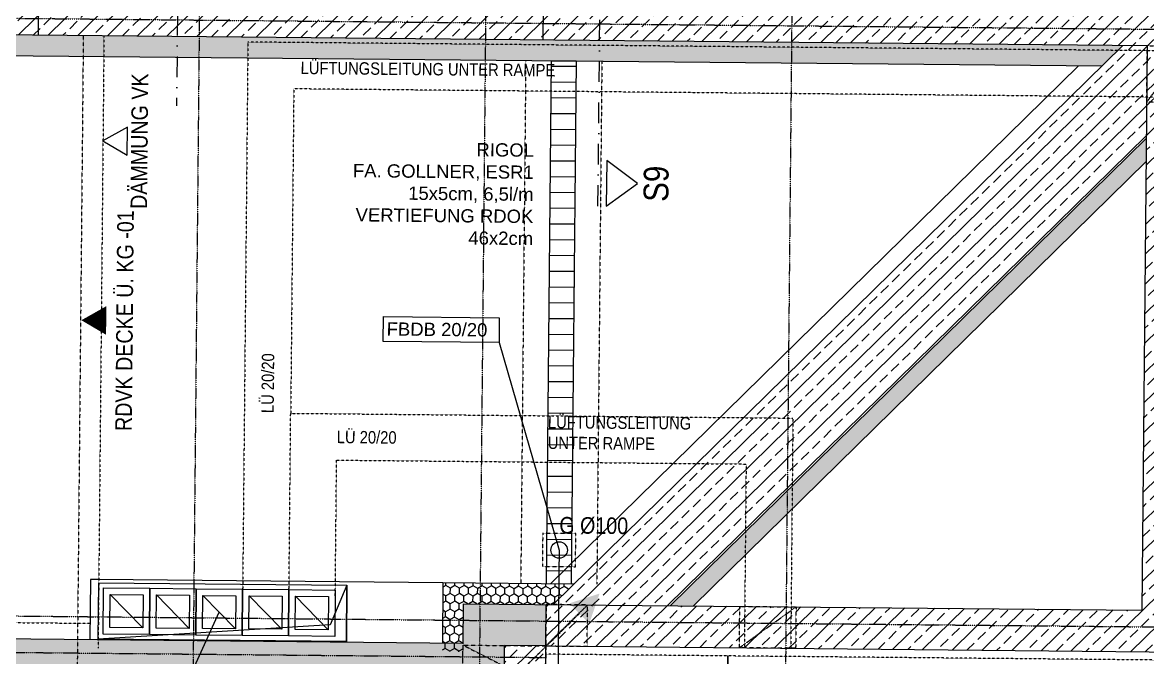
# Model space of a CAD drawing. Header units: millimetres. Extents: x 129024 to 200890, y -97881 to 32593.
# Drawn here: x 173659 to 180457, y -46732 to -42896 of the extents above; entities that cross this region are included whole.
import ezdxf
from ezdxf.enums import TextEntityAlignment as Align

# ---------------------------------------------------------------- set-up
doc = ezdxf.new("R2010")
doc.units = ezdxf.units.MM
for name, pattern in [('ACAD_ISO08W100', [36, 24, -3, 6, -3]), ('DASHDOT', [1, 0.5, -0.25, 0, -0.25]), ('HIDDEN', [0.375, 0.25, -0.125]), ('HIDDEN2', [0.1875, 0.125, -0.0625]), ('STRICHPUNKT', [1, 0.5, -0.25, 0, -0.25]), ('STRICHPUNKTX2', [2, 1, -0.5, 0, -0.5])]:
    doc.linetypes.add(name, pattern=pattern)
for name, color, linetype in [('00-TXT---------M0', 8, 'Continuous'), ('01-ANS-G00-Lk2-M0', 8, 'Continuous'), ('01-SCH-G00-Lk2-M0', 8, 'STRICHPUNKTX2'), ('01-SYM-G00-Lk2-M0', 8, 'Continuous'), ('01-TXT---------M0', 1, 'Continuous'), ('02-AXO-G00-Lk2-M0', 8, 'STRICHPUNKT'), ('02-DIM-G00-Lk2-ACHSEN', 251, 'Continuous'), ('02-FIL-G00-Lk2-LILA', 223, 'Continuous'), ('02-FIL-G00-Lk2-STB', 8, 'Continuous'), ('02-HID-G00-Lk2-M0', 8, 'HIDDEN2'), ('02-TWA-G00-Lk2-M0', 4, 'Continuous'), ('02-WDA-G00-Lk2-M0', 8, 'Continuous'), ('02-ZWA-G00-Lk2-M0', 2, 'Continuous'), ('03-ANS-G00-Lk2-M0', 8, 'Continuous'), ('03-SYM-G00-LK2-M0', 8, 'Continuous'), ('03-TXT-G00-Lk2-M0', 8, 'Continuous'), ('06-SYM-G00-Lk2-M0', 8, 'Continuous'), ('07-RWK-G00-Lk2-M0', 150, 'HIDDEN'), ('07-SAN-G00-Lk2-LÜFTUNGEN', 80, 'HIDDEN2'), ('07-SWK-G00-Lk2-M0', 34, 'STRICHPUNKT'), ('07-TXT---------M0', 8, 'Continuous')]:
    doc.layers.add(name, color=color, linetype=linetype)
doc.layers.add('E_ERDUNG', color=150, linetype='ACAD_ISO08W100', true_color=0x0f87ff)
doc.styles.add('ARIAL', font='arial.ttf', dxfattribs={"width": 0.85})
doc.styles.add('ET_LEGENDE - Wohnung$0$ROMANS', font='romans.shx', dxfattribs={"width": 0.6})
doc.styles.get("Standard").update_dxf_attribs({"font": 'arial.ttf'})
doc.dimstyles.new('pp chromy&schneider', dxfattribs={"dimscale": 0.005, "dimtxt": 25, "dimasz": 10, "dimexe": 0, "dimexo": 0, "dimgap": 5, "dimtad": 1, "dimdec": 1, "dimlfac": 100, "dimrnd": 0.1, "dimzin": 9, "dimdsep": 46, "dimtxsty": 'ARIAL', "dimblk": 'c&s kote', "dimcen": 0, "dimse1": 1, "dimse2": 1, "dimclrd": 8, "dimclrt": 8, "dimadec": 0, "dimazin": 0, "dimtfac": 0.75, "dimtdec": 1, "dimtix": 1, "dimtmove": 2, "dimatfit": 0, "dimldrblk": 'NONE', "dimfxl": 1, "dimtolj": 1, "dimlwd": -1, "dimarcsym": 0})
pattern_1 = [(44.45009, (103083.84, -85315.77), (-88.93653, 90.66032), []), (44.45009, (103173.64, -85316.63), (-88.93653, 90.66032), [63.5, -31.75])]
pattern_2 = [(89.450087, (103083.837, -85315.77), (-27.037946, 47.886706), [31.75, -63.5]), (209.450087, (103083.837, -85315.77), (-27.952131, -47.358901), [31.75, -63.5]), (149.450087, (103083.837, -85315.77), (-54.990077, 0.527805), [-63.5, 31.75])]

# ---------------------------------------------------------------- blocks, each defined once
blk = doc.blocks.new('*U215')
for p, q in [((0, 0), (445.2, 445.2)), ((47.5, 0), (-47.5, 0)), ((-17.9, 44), (17.9, -44))]:
    blk.add_line(p, q)
blk.add_solid([(367.9, 522.6), (599.9, 599.9), (522.6, 367.9)])
at = {"style": 'ET_LEGENDE - Wohnung$0$ROMANS', "width": 0.6, "flags": 1}
for tag, p in [('RAUMBUCHNUMMER', (0, -300)), ('ANLAGE', (0, -450))]:
    blk.add_attdef(tag, text='', height=100, dxfattribs=at).set_placement(p, align=Align.MIDDLE)
for tag, p in [('TEILANLAGE_NR', (0, -600)), ('KOMPONENTE', (0, -750)), ('KOMPONENTE_NR', (0, -900)), ('BEZEICHNUNG', (0, -1050)), ('TYP', (0, -1200)), ('HERSTELLER', (0, -1350)), ('MODEL', (0, -1500)), ('LEISTUNG_MAX', (0, -1650)), ('SPEZIFISCH_1', (0, -1800)), ('SPEZIFISCH_2', (0, -1950)), ('SPEZIFISCH_3', (0, -2100)), ('SPEZIFISCH_4', (0, -2250)), ('SPEZIFISCH_5', (0, -2400)), ('GEWERKE_CODE', (0, -2550)), ('LV_POS', (0, -2700)), ('ZAEHLER', (0, -2850)), ('PLATZHALTER_1', (0, -3000)), ('PLATZHALTER_2', (0, -3150)), ('PLATZHALTER_3', (0, -3300)), ('JOBLISTE_VDMA', (0, -3450)), ('ET_SPEZIFISCH_1', (0, -3600)), ('ET_SPEZIFISCH_2', (0, -3750)), ('ET_SPEZIFISCH_3', (0, -3900)), ('ET_SPEZIFISCH_4', (0, -4050)), ('ET_SPEZIFISCH_5', (0, -4200)), ('ET_SPEZIFISCH_6', (0, -4350)), ('ET_SPEZIFISCH_7', (0, -4500))]:
    blk.add_attdef(tag, text='', height=100, dxfattribs=at).set_placement(p, align=Align.MIDDLE_CENTER)
blk = doc.blocks.new('schnittführung')
at = {"color": 4, "linetype": 'DASHDOT', "ltscale": 0.25}
blk.add_line((0.2375, -0.1378), (0.2375, 1.6622), dxfattribs=at)
blk.add_line((0.2375, -0.1378), (0.2375, 1.6622), dxfattribs=at)
blk.add_line((0.2375, -0.1378), (0.2375, 1.6622), dxfattribs=at)
at = {"color": 4}
blk.add_lwpolyline([(0.1875, 0.1378), (0.1875, -0.1378), (0, 0)], close=True, dxfattribs=at)
at = {"layer": '07-TXT---------M0', "color": 9, "style": 'ARIAL', "text_generation_flag": 6, "width": 0.85}
blk.add_attdef('SCHNITT', text='', height=0.15, rotation=270, dxfattribs=at).set_placement((-0.0373, 0), align=Align.CENTER)
blk = doc.blocks.new('c&s kote')
at = {"color": 8}
for p, q in [((0, -2), (0, 2)), ((0, 2), (0, -2)), ((-2, 0), (2, 0)), ((2, 0), (-2, 0))]:
    blk.add_line(p, q, dxfattribs=at)
blk.add_circle((0, 0), 0.5, dxfattribs=at)
blk = doc.blocks.new('*D555')
at = {"layer": '02-DIM-G00-Lk2-ACHSEN', "color": 8, "transparency": 16777216}
blk.add_arc((189767, -26285), 378.3, 359.45766, 89.44251, dxfattribs=at)
at = {"layer": 'Defpoints', "color": 0, "transparency": 16777216}
for p in [(189790.7, -23821.4), (158479.2, -25984.7), (190096.4, -26099), (192166.9, -26308), (189455.4, -58747.3)]:
    blk.add_point(p, dxfattribs=at)
at = {"layer": '02-DIM-G00-Lk2-ACHSEN', "color": 8, "transparency": 16777216, "xscale": 0.05, "yscale": 0.05, "zscale": 0.05}
for p, rotation in [((189770.6, -25906.8), 179.44630059339), ((190145.3, -26288.6), 269.4538743099132)]:
    blk.add_blockref('c&s kote', p, dxfattribs=dict(at, rotation=rotation))
at = {"layer": '02-DIM-G00-Lk2-ACHSEN', "color": 8, "transparency": 16777216, "insert": (190037.1, -26020.1), "char_height": 0.125, "attachment_point": 5, "rotation": 314.45009, "style": 'ARIAL'}
blk.add_mtext('\\A1;90.00°', dxfattribs=at)
blk = doc.blocks.new('_None')
blk = doc.blocks.new('*D537')
at = {"layer": '02-DIM-G00-Lk2-ACHSEN', "color": 8, "transparency": 16777216}
blk.add_arc((161316.2, -55406.6), 946.5, 178.7656, 269.44706, dxfattribs=at)
at = {"layer": 'Defpoints', "color": 0, "transparency": 16777216}
for p in [(161622, -23551.1), (158274.1, -55340.9), (160488.3, -55865.4), (191881.3, -56066.9), (161286.7, -58476.9)]:
    blk.add_point(p, dxfattribs=at)
at = {"layer": '02-DIM-G00-Lk2-ACHSEN', "color": 8, "transparency": 16777216, "xscale": 0.05, "yscale": 0.05, "zscale": 0.05}
for p, rotation in [((160369.9, -55386.2), 88.76408441988075), ((161307.1, -56353.1), 359.4485741282728)]:
    blk.add_blockref('c&s kote', p, dxfattribs=dict(at, rotation=rotation))
at = {"layer": '02-DIM-G00-Lk2-ACHSEN', "color": 8, "transparency": 16777216, "insert": (160636.6, -56065.3), "char_height": 0.125, "attachment_point": 5, "rotation": 314.10633, "style": 'ARIAL'}
blk.add_mtext('\\A1;90.69°', dxfattribs=at)
blk = doc.blocks.new('*D538')
at = {"layer": '02-DIM-G00-Lk2-ACHSEN', "color": 8, "transparency": 16777216}
blk.add_arc((189481.7, -56015), 916.3, 269.45321, 358.75944, dxfattribs=at)
at = {"layer": 'Defpoints', "color": 0, "transparency": 16777216}
for p in [(189790.7, -23821.4), (158274.1, -55340.9), (191881.3, -56066.9), (189929, -56814.7), (189455.4, -58747.3)]:
    blk.add_point(p, dxfattribs=at)
at = {"layer": '02-DIM-G00-Lk2-ACHSEN', "color": 8, "transparency": 16777216, "xscale": 0.05, "yscale": 0.05, "zscale": 0.05}
for p, rotation in [((190397.7, -56034.8), 88.7610078103221), ((189472.9, -56931.2), 179.4516507379268)]:
    blk.add_blockref('c&s kote', p, dxfattribs=dict(at, rotation=rotation))
at = {"layer": '02-DIM-G00-Lk2-ACHSEN', "color": 8, "transparency": 16777216, "insert": (190119.3, -56672.9), "char_height": 0.125, "attachment_point": 5, "rotation": 44.10633, "style": 'ARIAL'}
blk.add_mtext('\\A1;89.31°', dxfattribs=at)
blk = doc.blocks.new('03-rar')
blk.add_circle((0, 0), 0.05)
at = {"layer": '01-TXT---------M0', "color": 8, "style": 'ARIAL', "width": 0.85}
blk.add_attdef('RR', text='', height=0.1, dxfattribs=at).set_placement((0, 0.1), align=Align.CENTER)
blk = doc.blocks.new('01-hk4')
blk.add_lwpolyline([(0, 0, 0, 0.270625, 0), (0, 0.234375, 0.270625, 0.270625, 0)], format="xyseb")
at = {"layer": '00-TXT---------M0', "color": 8, "style": 'ARIAL', "width": 0.85}
blk.add_attdef('HEIGHT', text='', height=0.1, dxfattribs=at).set_placement((0, 0.35), align=Align.CENTER)
blk = doc.blocks.new('01-HK3')
blk.add_lwpolyline([(0, 0), (0.0423, 0.0732), (-0.0423, 0.0732)], close=True)
at = {"color": 0, "style": 'ARIAL', "width": 0.85}
blk.add_attdef('HEIGHT', text='', height=0.05, dxfattribs=at).set_placement((0, 0.35), align=Align.TOP_CENTER)

msp = doc.modelspace()

# ---------------------------------------------------------------- hatches: boundary and pattern name
at = {"layer": '01-ANS-G00-Lk2-M0'}
h = msp.add_hatch(dxfattribs=at)
h.set_pattern_fill('ANSI31', color=256, scale=30, angle=421.49662873, style=0)
h.set_pattern_definition([(359.45009, (103333.82, -85318.17), (0.91417, 95.24561), [])])
h.paths.add_polyline_path([(176824.4415, -46286.709), (176854.77, -43126.8545), (177004.7631, -43128.2942), (176974.4345, -46288.1486)])
at = {"layer": '02-FIL-G00-Lk2-LILA'}
h = msp.add_hatch(dxfattribs=at)
h.set_pattern_fill('HONEY', color=256, scale=10, angle=196.49662873, style=0)
h.set_pattern_definition(pattern_2)
h.paths.add_polyline_path([(180307.2911, -43034.9862), (172506.1798, -42960.1106), (172504.9801, -43085.1049), (180181.097, -43158.7809)])
h = msp.add_hatch(dxfattribs=at)
h.set_pattern_fill('HONEY', color=256, scale=10, angle=196.49662873, style=0)
h.set_pattern_definition(pattern_2)
h.paths.add_polyline_path([(177571.7944, -46418.8878), (177713.2093, -46420.2451), (180449.0941, -43736.3794), (180450.4514, -43594.9646)])
h = msp.add_hatch(dxfattribs=at)
h.set_pattern_fill('HONEY', color=256, scale=10, angle=196.49662873, style=0)
h.set_pattern_definition(pattern_2)
h.paths.add_polyline_path([(176990.914, -46288.3068), (176199.4801, -46280.7105), (176195.4971, -46695.6914), (176320.4913, -46696.8911), (176323.2746, -46406.9045), (176864.7201, -46412.1013)])
at = {"layer": '02-FIL-G00-Lk2-STB'}
h = msp.add_hatch(dxfattribs=at)
h.set_pattern_fill('ANSI33', color=256, scale=20, angle=106.49662873, style=0)
h.set_pattern_definition(pattern_1)
h.paths.add_polyline_path([(180717.51, -41818.8674), (180777.508, -41819.4433), (180779.4275, -41619.4525), (177719.5691, -41590.0838), (177904.3076, -41791.8661), (180467.5214, -41816.468), (180457.7319, -42836.4211), (176807.9014, -42801.3897), (176805.9819, -43001.3804), (180455.8124, -43036.4117), (180423.0847, -46446.2545), (176823.2418, -46411.7032), (176820.842, -46661.6917), (180670.6738, -46698.6427)])
h = msp.add_hatch(dxfattribs=at)
h.set_pattern_fill('ANSI33', color=256, scale=20, angle=106.49662873, style=0)
h.set_pattern_definition(pattern_1)
h.paths.add_polyline_path([(169826.16, -42934.3876), (169828.7028, -42684.4005), (173508.5333, -42719.7198), (173758.0419, -42772.1169), (176807.9014, -42801.3897), (176805.9819, -43001.3804)])
h = msp.add_hatch(dxfattribs=at)
h.set_pattern_fill('ANSI33', color=256, scale=20, angle=106.49662873, style=0)
h.set_pattern_definition(pattern_1)
h.paths.add_polyline_path([(180450.4514, -43594.9646), (180455.8124, -43036.4117), (180307.2911, -43034.9862), (176864.7201, -46412.1013), (177571.7944, -46418.8878)])
h = msp.add_hatch(dxfattribs=at)
h.set_pattern_fill('ANSI33', color=256, scale=20, angle=106.49662873, style=0)
h.set_pattern_definition(pattern_1)
h.paths.add_polyline_path([(176570.8637, -46659.2924), (176820.842, -46661.6917), (176823.2418, -46411.7032), (176323.2746, -46406.9045), (176320.9712, -46646.8934), (161791.6404, -46507.4398), (161589.2502, -46755.5087), (176568.5603, -46899.2813)])
h = msp.add_hatch(dxfattribs=at)
h.set_pattern_fill('ANSI33', color=256, scale=20, angle=106.49662873, style=0)
h.set_pattern_definition(pattern_1)
h.paths.add_polyline_path([(176820.842, -46661.6917), (176570.8637, -46659.2924), (176568.5603, -46899.2813), (176546.0057, -49249.1912), (176795.9799, -49251.5905)])

# ---------------------------------------------------------------- linework, layer by layer
at = {"color": 5, "lineweight": 30}
msp.add_lwpolyline([(177909.2844, -47872.1939), (177920.3162, -46722.2596), (177914.8003, -47297.2268), (187914.5778, -47368.1979)], dxfattribs=at)
at = {"layer": '01-ANS-G00-Lk2-M0'}
msp.add_lwpolyline([(176824.4415, -46286.709), (176854.77, -43126.8545), (177004.7631, -43128.2942), (176974.4345, -46288.1486)], close=True, dxfattribs=at)
at = {"layer": '02-AXO-G00-Lk2-M0'}
for points in [[(174911.3476, -23678.6083), (174576.1266, -58604.4414)], [(176641.2679, -23695.2123), (176306.047, -58621.0453)], [(178491.1827, -23712.9679), (178155.9618, -58638.801)], [(158395.1582, -42724.6673), (192006.2415, -43047.2692)], [(158360.5107, -46334.5011), (191971.5941, -46657.1029)]]:
    msp.add_lwpolyline(points, dxfattribs=at)
at = {"layer": '02-FIL-G00-Lk2-STB'}
for points in [[(176805.9819, -43001.3805), (176807.9014, -42801.3897)], [(176568.5603, -46899.2813), (176570.8637, -46659.2924)], [(176820.8522, -46661.6918), (176570.8637, -46659.2924)]]:
    msp.add_lwpolyline(points, dxfattribs=at)
at = {"layer": '02-HID-G00-Lk2-M0', "ltscale": 0.5}
msp.add_line((161892.5956, -46408.4041), (174067.0353, -46525.2554), dxfattribs=at)
for points in [[(180757.7182, -42839.3003), (180720.1916, -46749.12), (176820.3722, -46711.7074), (176814.1339, -47361.6592)], [(174151.1041, -42975.8988), (174115.5929, -46675.7283)]]:
    msp.add_lwpolyline(points, dxfattribs=at)
at = {"layer": '02-HID-G00-Lk2-M0'}
for points in [[(174026.1099, -42974.6991), (173988.1992, -46924.5171)], [(176699.7771, -43125.3669), (176669.4486, -46285.2213)], [(177159.7559, -43129.7818), (177129.4274, -46289.6362)], [(176318.0919, -46946.8796), (176320.9712, -46646.8934)]]:
    msp.add_lwpolyline(points, dxfattribs=at)
at = {"layer": '02-HID-G00-Lk2-M0', "color": 4}
for points in [[(180455.8124, -43036.4117), (180705.801, -43038.8111), (180702.5378, -43378.7955), (180452.5492, -43376.396)], [(177070.8407, -46664.0912), (177073.2447, -46414.1035), (176823.2416, -46411.722), (176820.8376, -46661.7097)], [(177990.7983, -46672.921), (177993.1977, -46422.9324), (178333.1821, -46426.1956), (178330.7827, -46676.1842)], [(176820.8509, -46661.7099), (176818.4515, -46911.6984), (176318.4757, -46906.8996), (176320.8751, -46656.9111)]]:
    msp.add_lwpolyline(points, close=True, dxfattribs=at)
for points in [[(180452.5492, -43376.396), (180705.8009, -43038.8111)], [(176820.8376, -46661.7097), (177073.2447, -46414.1035)], [(177990.7983, -46672.921), (178333.1821, -46426.1956)], [(176320.8752, -46656.893), (176818.4526, -46911.6984)]]:
    msp.add_lwpolyline(points, dxfattribs=at)
at = {"layer": '02-HID-G00-Lk2-M0'}
msp.add_lwpolyline([(177002.3607, -45983.4026), (176802.3699, -45981.4831), (176800.4504, -46181.4739), (177000.4411, -46183.3934)], close=True, dxfattribs=at)
at = {"layer": '02-TWA-G00-Lk2-M0'}
for p, q in [((173756.1223, -42972.1076), (173811.4047, -37212.373)), ((180455.8124, -43036.4117), (169826.16, -42934.3876)), ((180455.8124, -43036.4117), (180423.0847, -46446.2545)), ((176795.9799, -49251.5905), (176823.2416, -46411.722)), ((176320.9712, -46646.8934), (161791.6404, -46507.4398))]:
    msp.add_line(p, q, dxfattribs=at)
for points in [[(180307.2911, -43034.9862), (176864.7201, -46412.1013)], [(180450.4514, -43594.9646), (177571.7944, -46418.8878)], [(176320.9712, -46646.8934), (176323.2746, -46406.9045), (180423.0847, -46446.2545)], [(176820.8522, -46661.6918), (180670.6738, -46698.6427)]]:
    msp.add_lwpolyline(points, dxfattribs=at)
at = {"layer": '02-WDA-G00-Lk2-M0'}
msp.add_lwpolyline([(180449.0941, -43736.3794), (177713.2092, -46420.2451)], dxfattribs=at)
at = {"layer": '02-ZWA-G00-Lk2-M0'}
msp.add_line((172504.9801, -43085.1049), (180181.097, -43158.7809), dxfattribs=at)
for points in [[(180039.6822, -43157.4236), (176849.4992, -46286.9495)], [(176199.4801, -46280.7105), (174119.5764, -46260.7475), (174069.5787, -46260.2676), (174066.0756, -46625.2508)], [(176990.914, -46288.3068), (176199.4801, -46280.7105), (176195.977, -46645.6937)]]:
    msp.add_lwpolyline(points, dxfattribs=at)
at = {"layer": '03-ANS-G00-Lk2-M0'}
msp.add_lwpolyline([(174116.1208, -46620.7309), (174119.384, -46280.7465), (175619.3154, -46295.143), (175616.0522, -46635.1273)], close=True, dxfattribs=at)
at = {"layer": '03-TXT-G00-Lk2-M0'}
for points in [[(176538.4172, -44829.1763), (175838.4494, -44822.4579), (175839.889, -44672.4649), (176539.8568, -44679.1832), (176538.4172, -44829.1763), (176901.4055, -46082.4382)], [(174116.1208, -46620.7309), (175616.0522, -46635.1273), (175619.3154, -46295.143), (175517.0126, -46534.5776), (174116.1208, -46620.7309)], [(174381.0139, -47482.2797), (173681.0462, -47475.5613), (173679.6065, -47625.5544), (174379.5743, -47632.2728), (174381.0139, -47482.2797), (174847.7192, -46457.745)]]:
    msp.add_lwpolyline(points, dxfattribs=at)
at = {"layer": '06-SYM-G00-Lk2-M0'}
msp.add_lwpolyline([(168939.621, -44630.9571, 0, 0, 0), (178144.6045, -44719.3072, 100, 0, 0), (178444.5907, -44722.1865, 0, 0, 0)], format="xyseb", dxfattribs=at)
at = {"layer": '07-RWK-G00-Lk2-M0'}
msp.add_lwpolyline([(176901.4055, -46082.4382), (176868.4001, -49521.1874)], dxfattribs=at)
at = {"layer": '07-SAN-G00-Lk2-LÜFTUNGEN', "linetype": 'HIDDEN2', "ltscale": 0.5}
for points in [[(180705.513, -43068.8099), (175020.7729, -43014.2473), (174989.0564, -46319.0951)], [(180702.8257, -43348.797), (175298.073, -43296.9217), (175279.2648, -45256.8315)], [(175268.6596, -46361.7806), (175279.2648, -45256.8315), (178314.1248, -45285.9603), (178300.784, -46675.8963)], [(175548.6465, -46364.4679), (175556.5646, -45539.5059), (178031.4503, -45563.2601), (178020.7969, -46673.209)]]:
    msp.add_lwpolyline(points, dxfattribs=at)
at = {"layer": '07-SAN-G00-Lk2-LÜFTUNGEN', "linetype": 'Continuous', "ltscale": 0.5}
for points in [[(174149.0951, -46311.0331), (174429.0822, -46313.7204), (174426.3949, -46593.7075), (174146.4078, -46591.0202)], [(174188.7094, -46351.4151), (174388.7002, -46353.3347), (174386.7807, -46553.3255), (174186.7899, -46551.4059)], [(174429.0822, -46313.7204), (174709.0693, -46316.4078), (174706.382, -46596.3949), (174426.3949, -46593.7075)], [(174468.6962, -46354.1025), (174668.687, -46356.022), (174666.7675, -46556.0128), (174466.7767, -46554.0933)], [(174709.0693, -46316.4078), (174989.0564, -46319.0951), (174986.3691, -46599.0822), (174706.382, -46596.3949)], [(174748.6834, -46356.7898), (174948.6741, -46358.7094), (174946.7546, -46558.7001), (174746.7638, -46556.7806)], [(174989.0564, -46319.0951), (175269.0436, -46321.7824), (175266.3562, -46601.7695), (174986.3691, -46599.0822)], [(175028.6705, -46359.4772), (175228.6612, -46361.3967), (175226.7417, -46561.3875), (175026.7509, -46559.468)], [(175269.0436, -46321.7824), (175549.0307, -46324.4698), (175546.3433, -46604.4569), (175266.3562, -46601.7695)], [(175308.6576, -46362.1645), (175508.6483, -46364.084), (175506.7288, -46564.0748), (175306.738, -46562.1553)]]:
    msp.add_lwpolyline(points, close=True, dxfattribs=at)
for points in [[(174188.7094, -46351.4151), (174386.7807, -46553.3255)], [(174468.6965, -46354.1025), (174666.7678, -46556.0128)], [(174748.6836, -46356.7898), (174946.7549, -46558.7001)], [(175028.6707, -46359.4772), (175226.742, -46561.3875)], [(175308.6578, -46362.1645), (175506.7291, -46564.0748)]]:
    msp.add_lwpolyline(points, dxfattribs=at)
at = {"layer": '07-SWK-G00-Lk2-M0'}
msp.add_line((165890.6838, -46626.7864), (176820.1804, -46731.6886), dxfattribs=at)

# ---------------------------------------------------------------- block references
at = {"layer": '01-SCH-G00-Lk2-M0'}
ref = msp.add_blockref('schnittführung', (174842.8635, -41740.2808), dxfattribs=dict(at, xscale=1000, yscale=1000, zscale=1000, rotation=179.4500874523841))
ref.add_attrib('SCHNITT', 'S12', dxfattribs={"layer": '07-TXT---------M0', "color": 9, "height": 150, "rotation": 89.45008745, "style": 'ARIAL', "width": 0.85}).set_placement((174880.1211, -41740.6384), align=Align.TOP_CENTER)
ref = msp.add_blockref('schnittführung', (177375.1802, -43869.0837), dxfattribs=dict(at, xscale=-1000, yscale=1000, zscale=1000, rotation=359.4500874496948))
ref.add_attrib('SCHNITT', 'S9', dxfattribs={"layer": '07-TXT---------M0', "color": 9, "extrusion": (0, 0, -1), "height": 150, "rotation": 270.54991255, "style": 'ARIAL', "text_generation_flag": 2, "width": 0.85}).set_placement((-177412.4378, -43869.4413), align=Align.TOP_CENTER)
at = {"layer": '01-SYM-G00-Lk2-M0'}
ref = msp.add_blockref('01-HK3', (174145.0086, -43610.9774), dxfattribs=dict(at, xscale=2000, yscale=2000, zscale=2000, rotation=269.4500874495929))
ref.add_attrib('HEIGHT', 'DÄMMUNG VK', dxfattribs={"layer": '0', "color": 0, "height": 100, "rotation": 269.45008745, "style": 'ARIAL', "text_generation_flag": 6, "width": 0.85}).set_placement((174444.9948, -43613.8567), align=Align.BOTTOM_CENTER)
ref = msp.add_blockref('01-hk4', (174014.6017, -44694.6678), dxfattribs=dict(at, xscale=-640.0000004476773, yscale=640.0000004059359, zscale=640.0000004327273, rotation=269.4500874485996))
ref.add_attrib('HEIGHT', 'RDVK DECKE Ü. KG -01', dxfattribs={"layer": '00-TXT---------M0', "color": 8, "extrusion": (0, 0, -1), "height": 100, "rotation": 90.54991255, "style": 'ARIAL', "text_generation_flag": 4, "width": 0.85}).set_placement((-174275.3112, -44697.1701), align=Align.MIDDLE_CENTER)
at = {"layer": '03-SYM-G00-LK2-M0'}
ref = msp.add_blockref('03-rar', (176901.4055, -46082.4382), dxfattribs=dict(at, xscale=1000, yscale=1000, zscale=1000, rotation=359.4500874510329))
ref.add_attrib('RR', 'G %%c100', (176902.3653, -45982.4428), dxfattribs={"layer": '01-TXT---------M0', "color": 8, "height": 100, "rotation": 359.45008745, "style": 'ARIAL', "width": 0.85})
at = {"layer": 'E_ERDUNG', "xscale": 0.781552838332963, "yscale": 0.781552838332963, "zscale": 0.781552838332963, "rotation": 359.605721898937}
msp.add_blockref('*U215', (176673.4182, -46811.1369), dxfattribs=at)

# ---------------------------------------------------------------- texts
at = {"layer": '01-SYM-G00-Lk2-M0', "insert": (176749.9594, -43627.5798), "char_height": 80, "width": 2388.7, "attachment_point": 3, "rotation": 359.45008745}
msp.add_mtext('{\\fArial|b0|i0|c0|p34;RIGOL\\PFA. GOLLNER, ESR1\\P15x5cm, 6,5l/m\\PVERTIEFUNG RDOK \\P46x2cm}', dxfattribs=at)
at = {"layer": '03-TXT-G00-Lk2-M0', "insert": (175859.1683, -44747.6534), "char_height": 80, "width": 913.9, "attachment_point": 4, "rotation": 359.45008745}
msp.add_mtext('{\\fArial|b0|i0|c0|p34;FBDB 20/20}', dxfattribs=at)
at = {"layer": '07-SAN-G00-Lk2-LÜFTUNGEN', "linetype": 'HIDDEN2', "ltscale": 0.5, "char_height": 75, "attachment_point": 1, "style": 'ARIAL'}
for s, insert, width, rotation in [('{\\fArial|b0|i0|c0|p34;LÜFTUNGSLEITUNG UNTER RAMPE}', (175339.6513, -43132.667), 2578.327129, 359.45008745), ('LÜ 20/20', (175101.7043, -45255.1356), 745.359695, 89.45008745), ('{\\fArial|b0|i0|c0|p34;LÜFTUNGSLEITUNG\\PUNTER RAMPE}', (176834.1831, -45271.7557), 1269.938608, 359.45008745), ('LÜ 20/20', (175558.2687, -45361.9561), 621.059601, 359.45008745)]:
    msp.add_mtext(s, dxfattribs=dict(at, insert=insert, width=width, rotation=rotation))

# ---------------------------------------------------------------- dimensions: what is measured, and where the dimension line sits
at = {"layer": '02-DIM-G00-Lk2-ACHSEN'}
for base, line1, line2, picture, middle in [((160488.2937, -55865.3913), ((161621.9597, -23551.0557), (161286.7388, -58476.8888)), ((158274.0664, -55340.9152), (191881.2786, -56066.85)), '*D537', (160636.621, -56065.3378)), ((189928.9691, -56814.687), ((189790.6622, -23821.4212), (189455.4413, -58747.2543)), ((158274.0664, -55340.9152), (191881.2786, -56066.85)), '*D538', (190119.3211, -56672.8811)), ((190096.3943, -26099.0327), ((158479.1939, -25984.7041), (192166.906, -26308.0414)), ((189790.6622, -23821.4212), (189455.4413, -58747.2543)), '*D555', (190037.1007, -26020.0582))]:
    dim = msp.add_angular_dim_2l(base=base, line1=line1, line2=line2, dimstyle='pp chromy&schneider', override={"dimzin": 8, "dimadec": 2}, dxfattribs=at)
    dim.commit()
    dim.dimension.update_dxf_attribs({"geometry": picture, "text_midpoint": middle})

doc.saveas('drawing.dxf')
